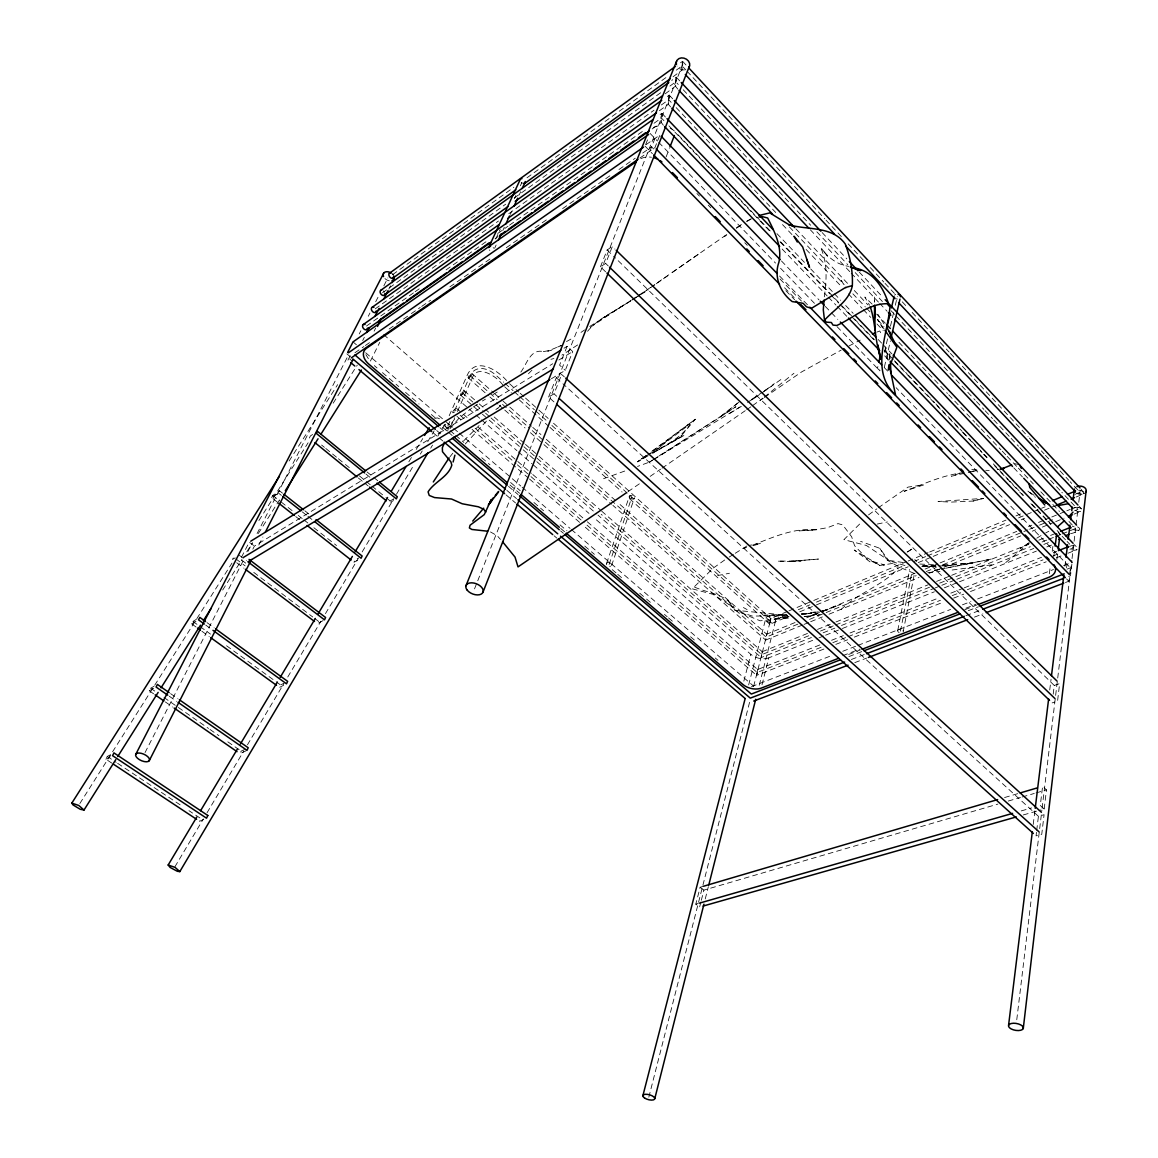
<?xml version="1.0" encoding="UTF-8"?>
<svg xmlns="http://www.w3.org/2000/svg" width="1158" height="1158" viewBox="0 0 1158 1158"><rect width="100%" height="100%" fill="white"/><g stroke="black" fill="none" stroke-linecap="round" stroke-linejoin="round"><path stroke-width="0.75" stroke-dasharray="5 3.75" d="M824.322 296.839C826.609 280.106 827.753 262.924 820.501 247.117L827.492 256.207L823.367 250.953C829.91 258.9 838.378 264.965 848.785 266.354M889.431 359.631L889.764 352.177L890.184 359.298M1065.447 582.517L1068.805 581.229L1069.413 576.206M1069.616 574.542L1070.412 567.854L896.133 387.713M1016.767 1019.735L1041.896 810.137M1042.099 808.342L1070.339 572.79M1070.542 571.01L1071.816 560.371M1072.033 558.59L1075.637 528.497L1068.168 520.622M1076.043 525.095L1078.185 507.291L1075.16 507.378L1066.822 510.808M1078.778 502.283L1080.226 490.21L1077.273 490.283M1071.903 563.975L1070.499 575.7L1066.634 577.176M1044.183 809.008L1046.456 789.886L1042.605 786.325L1040.289 805.447L1044.183 809.008L1038.958 810.484M1066.547 567.854L1066.981 564.293M1036.482 832.312L1036.063 835.859L1041.751 834.296L1044.082 814.711L1038.422 816.303L562.962 383.79M1036.7 830.532L1038.422 816.303M1053.201 694.163L1054.258 685.449L613.624 256.265M1033.226 824.453L1034.991 810.108M1049.727 689.98L1051.059 679.225M1064.926 566.262L1065.577 560.892M1056.878 559.517L1057.761 552.583M1053.78 556.506L1054.895 547.835M1049.322 573.832L1050.436 565.191M1052.231 551.353L1053.129 544.434L1046.441 547.097M903.182 631.863L914.617 572.602M900.461 631.153L911.983 571.907M897.754 630.43L909.681 569.475M884.394 367.057L890.386 340.93M884.437 352.278L887.665 338.353M890.488 326.165L893.701 312.226M895.308 305.263L897.334 296.564M705.265 898.926L708.363 886.666M759.257 685.246L775.643 620.442M762.007 684.783L768.782 657.86L817.287 638.507M700.894 901.981L699.606 907.061L695.799 904.181L700.141 887.26L703.644 886.217M701.314 900.287L703.905 890.126L997.849 804.115M648.827 1097.191L702.023 888.693M702.906 885.204L750.066 700.373M753.626 686.419L770.692 619.487M748.647 684.957L765.756 618.517M743.841 681.165L750.818 654.328L594.416 518.133M447.625 431.037L449.058 426.434L455.137 418.4M609.108 564.438L631.834 497.202M611.612 565.524L634.41 497.824M606.604 563.367L629.416 496.131M666.139 156.895L669.31 148.673M551.382 378.753L565.278 370.357L572.718 351.54L567.087 346.343L564.018 348.225M474.519 588.886L682.902 63.936M649.928 151.105L654.936 138.439M553.958 401.898L548.588 397.064L554.016 393.836L561.688 374.454L564.366 376.9M605.62 271.826L600.437 266.803L605.648 263.431L612.336 246.553L614.912 249.071M567.087 346.343L559.589 365.146L565.278 370.357M548.588 397.064L556.289 377.711L561.688 374.454M600.437 266.803L607.139 249.954L612.336 246.553M645.672 144.518L647.568 139.771M1083.902 493.554L1081.254 489.269M445.7 424.19A2.938 1.925 24.7 0 0 446.655 427.548A2.938 1.925 24.7 0 0 450.578 427.012L454.674 417.749M457.396 411.553L472.754 376.784C477.255 365.436 495.45 374.541 503.281 385.571M447.828 426.014L449.883 421.367M454.674 410.554L470.105 375.742A25.505 16.733 58.2 0 1 495.725 375.047L503.73 382.241M449.203 415.722L467.456 374.7C476.488 355.535 499.966 371.588 508.174 382.487M444.802 424.248L437.145 437.333M362.15 551.946L393.72 498.866L390.145 500.965L389.175 503.093L393.474 500.574M494.625 248.29L496.116 245.062M502.804 230.514L504.295 227.286M510.258 214.36L511.735 211.132M519.189 194.978L520.68 191.75M495.711 239.069L500.198 229.385M514.384 198.713L515.875 195.47M520.362 185.787L521.853 182.559M247.436 744.826L284.101 683.177L280.569 684.971L279.425 687.432L283.681 685.275M244.685 749.458L241.182 751.122L239.967 753.699L247.001 750.355M370.43 361.05L379.737 342.363M807.473 633.455L762.196 651.722L761.197 657.585L811.411 637.508M374.121 331.159L375.699 328.047M258.813 545.027L262.909 536.979M362.686 340.568L364.321 337.34M388.856 289.051L390.492 285.823M145.04 752.584L243.889 559.372M248.015 551.324L252.126 543.276M257.076 533.606L348.515 354.884M359.226 333.953L360.876 330.739M368.287 316.25L369.938 313.022M375.699 301.746L378.999 295.304M383.848 285.823L387.901 277.906M277.298 502.08L271.609 497.622L278.586 493.178L279.715 490.949L282.509 493.163M350.223 355.709L347.936 360.196L351.467 357.75M309.345 438.042L310.416 435.929L313.919 433.628M252.835 549.196L254.413 546.098L552.728 363.757M271.609 497.622L272.752 495.392L279.715 490.949M196.049 627.028L191.663 623.844L192.937 621.397L196.368 619.385M153.652 693.83L149.266 690.79L150.612 688.214L154.014 686.332M111.79 763.093L105.827 759.141L107.26 756.435L113.976 752.932M819.806 644.948L757.665 669.512L756.652 675.389L825.712 648.335M665.184 93.812L675.679 86.068L676.272 77.21L671.712 80.423M673.059 76.775L681.99 70.131L682.598 61.316L679.514 63.473M676.098 77.253L675.056 85.678L677.777 89.123M682.424 61.374L681.787 70.493M430.689 448.233L432.527 445.121M174.916 866.777L203.374 818.923M207.05 812.742L243.773 750.992M287.777 676.996L320.867 621.368M325.456 613.639L358.546 558.011L354.97 560.023L353.957 562.252L358.242 559.85M396.47 494.234L413.927 464.879M420.354 454.081L422.192 450.983M427.707 441.719L434.134 430.906M408.846 461.81L411.626 457.164M416.243 449.405L422.728 438.564M449.869 428.778L459.494 417.647L471.986 407.949M222.683 590.044L241.95 559.488M246.77 551.845L252.545 542.682M258.321 533.505L279.512 499.894M79.844 803.536L231.962 563.121M258.914 520.55L308.115 442.79M333.186 403.172L357.272 365.103M520.825 372.109C526.818 364.191 530.407 348.471 543.42 351.612L542.436 351.771L551.845 350.107L547.777 351.178L561.456 345.402M289.109 461.014L337.615 384.659M587.569 331.289C598.715 317.466 616.563 311.053 630.647 300.501M531.927 370.198L527.759 374.454L525.529 372.427M450.042 456.701L452.792 453.241M651.838 451.345L695.263 419.254L680.036 437.333L652.634 453.154M652.157 128.972L661.03 122.734L662.144 117.769A7.194 1.245 -81.7 0 0 662.217 114.526L661.811 113.339L657.397 116.451M661.811 113.339L660.697 118.319A7.18 1.245 -81.8 0 0 660.639 121.561L663.36 125.267M497.824 408.441L500.734 405.141L495.87 409.657M486.476 421.063L463.214 446.206M463.663 440.836L479.079 425.579M659.438 110.705L668.456 104.249L669.266 95.188L664.692 98.213M669.107 95.057L667.978 103.858L670.598 106.912M859.627 524.067L843.893 539.671L866.372 545.461L888.447 560.211L879.776 548.299L860.582 541.351M695.263 419.254L668.484 439.36L658.685 448.291L637.653 461.81L646.164 455.528M1073.973 508.13L1075.16 507.378M895.192 571.516C878.589 587.439 855.545 594.3 839.405 611.279M577.625 344.954L561.905 355.115M1005.694 562.585L1029.028 543.29M737.632 403.216L719.219 417.647L653.952 459.248M752.686 405.546L762.934 398.149M764.352 397.02L793.939 373.281M738.891 402.173L719.219 417.647L735.909 406.719L656.977 457.28M584.616 329.929L581.012 332.389M765.062 390.579L774.355 383.602M645.99 455.745L637.653 461.81L651.129 454.023M652.938 450.679L668.484 439.36M868.514 514.919L876.881 508.825M878.271 507.797L908.089 487.084L923.881 484.869L904.166 491.281C924.895 483.74 944.595 474.027 966.944 472.334M392.707 274.591L513.848 187.263M526.991 177.782L667.471 76.486M676.258 70.16L682.105 65.934L685.797 69.9M382.487 292.8L505.67 204.199M514.47 197.873L661.117 92.408M669.917 86.068L675.794 81.856L678.27 84.491M726.804 234.756L724.228 236.594L726.978 234.683M375.235 308.839L498.476 221.019M508.753 213.709L654.009 110.213M661.348 104.973L668.687 99.747L671.177 102.367M724.691 559.994L713.024 568.26L692.252 588.829L713.01 594.344L734.302 607.964C725.834 593.808 707.943 593.258 694.308 586.99M762.471 392.562L782.07 378.695M366.464 326.035L413.652 292.757M415.129 291.715L419.558 288.588M446.105 269.872L488.879 239.72M497.723 233.482L508.044 226.201M509.52 225.159L645.194 129.479M654.053 123.24L661.421 118.044L663.925 120.649M495.103 238.664L498.056 236.579M726.269 234.886L652.229 286.33M646.063 144.634L659.915 134.965L654.921 147.645L639.52 158.299M672.668 272.159L698.375 254.239M354.985 352.712L363.887 346.546M365.378 345.504L369.822 342.421M389.102 329.046L409.86 314.629M411.351 313.601L420.238 307.435M421.729 306.392L430.631 300.226M449.912 286.837L491.426 258.017M506.263 247.725L549.268 217.878M562.614 208.614L610.078 175.683M618.98 169.502L635.293 158.183M642.704 153.044L651.607 146.863L654.125 149.454M737.299 227.373L744.001 222.727M654.835 284.752L637.725 296.347M656.239 283.768L670.308 273.997M736.589 228.039L742.09 224.232L736.329 228.112M650.159 476.387L660.552 469.193M662.043 468.165L745.26 410.685M746.751 409.657L751.209 406.574M628.012 491.643L642.777 481.467M760.126 400.422L763.093 398.381M764.57 397.353L801.698 371.877L841.171 350.092M1070.542 533.722C1073.394 533.129 1084.308 529.857 1077.374 526.76M650.796 287.3L637.855 295.883M434.757 418.4L437.42 417.908L441.386 419.601M589.726 326.455L633.658 298.88M590.392 327.251L624.871 304.207M907.64 551.888L913.112 548.255L907.134 552.091M751.933 399.163L762.326 392.287M763.817 391.303L771.242 386.396M473.318 406.979L479.817 402.709M630.488 301.094L600.944 319.304M631.935 300.139L636.278 297.288M747.518 402.405L759.561 394.545M1028.883 542.885L1020.212 548.487L1029.245 542.87M632.094 299.589L636.408 296.81M655.457 458.264L649.392 462.143L637.508 466.442M1068.11 553.206L1077.143 549.5M652.432 460.218L649.392 462.143L652.461 460.276M1069.485 546.388L1071.932 545.635A5.993 4.299 14.2 0 1 1075.174 546.229L1076.839 547.242L1074.335 544.622M751.701 399.872L757.694 396.108M729.178 557.07L733.738 554.219M735.258 553.263L747.402 545.679M1036.772 538.195L1042.793 534.46M235.19 557.809L232.425 559.502L233.627 557.172L245.134 565.871M558.88 360.008L572.718 351.54M729.887 413.334L741.337 406.328M653.995 459.35L739.846 407.066M635.12 297.997L639.505 295.333M640.707 294.61L648.292 290.007M482.408 401.001L485.434 399.163M492.917 394.617L497.26 392.012M683.857 435.538L652.996 452.952M191.663 623.844L197.164 620.645M746.91 221.033L751.904 218.413M746.606 221.641L751.122 219.065M652.779 452.995C665.893 444.686 681.715 437.767 689.965 424.074L657.252 448.884L641.286 458.959L644.847 457.207M566.537 341.538L571.589 338.715M149.266 690.79L154.709 687.78M323.082 620.601L317.393 623.655L318.479 621.325L314.165 618.054M849.089 345.909L860.206 340.148M1045.804 532.868L1048.815 531.276M105.827 759.141L112.543 755.653M203.75 819.43L199.567 821.283L200.855 818.576L188.971 810.687M1074.031 514.138L1081.413 511.098M557.62 347.067L561.572 345.359M787.281 611.54L770.663 618.488L769.694 624.307L788.062 616.678M788.945 610.845L812.12 601.147M813.785 600.452L906.511 561.688M908.161 560.993L928.05 552.67M929.715 551.975L1005.984 520.087M1015.928 515.932L1020.893 513.848M786.745 614.493L770.215 621.383L549.095 422.959M798.311 609.673L809.876 604.852M816.491 602.088L904.094 565.582M914.009 561.456L925.633 556.607M927.283 555.912L1006.953 522.707M1018.577 517.872L1031.85 512.343M1033.515 511.648L1045.124 506.799M1075 494.35L1079.98 492.28L1070.108 481.699M799.744 611.829L814.754 605.591M816.419 604.896L908.205 566.769M918.207 562.614L931.495 557.085M933.16 556.39L1009.588 524.646M1021.226 519.812L1024.54 518.437M1044.487 510.157L1049.466 508.072M1076.057 497.043L1082.701 494.278L1076.839 493.192M795.054 622.541L766.697 634.193L765.684 640.07L612.915 505.395M806.721 617.75L915.095 573.181M925.097 569.07L938.443 563.584M940.108 562.904L1016.796 531.377M1028.478 526.572L1031.807 525.196M1038.48 522.461L1043.474 520.405M1045.153 519.725L1050.147 517.669M1051.811 516.975L1058.484 514.239M1060.149 513.544L1065.157 511.489M797.862 624.148L766.191 637.132L528.236 427.07M809.543 619.371L824.539 613.219M826.204 612.539L916.224 575.656M926.226 571.56L936.229 567.463M942.901 564.728L1027.913 529.886M1029.592 529.206L1037.915 525.79M1039.595 525.11L1046.253 522.374M1047.918 521.693L1052.926 519.638M1074.595 510.765L1077.924 509.39L1061.843 492.295M802.349 625.088L765.684 640.07L766.697 634.193L617.981 502.702M804.028 624.408L809.022 622.367M810.687 621.687L822.354 616.924M829.027 614.203L919.032 577.451M929.034 573.355L942.366 567.912M944.031 567.232L1020.705 535.922M1032.371 531.16L1035.701 529.799M1042.374 527.078L1054.041 522.301M1055.705 521.621L1064.043 518.219M817.534 629.402L834.296 622.642M835.975 621.962L928.18 584.776M936.576 581.388L949.98 575.989M951.659 575.309L1028.782 544.202M1038.842 540.149L1043.879 538.123M1050.581 535.416L1058.962 532.029M808.733 635.771L761.718 654.661L601.205 514.311M820.472 631.052L833.905 625.653M835.584 624.973L929.599 587.193M939.659 583.14L1030.316 546.706M1042.07 541.987L1047.107 539.961M1048.786 539.295L1053.823 537.269M1055.503 536.588L1060.525 534.562M1062.204 533.896L1075.637 528.497M823.106 632.818L834.817 628.143M841.504 625.465L933.449 588.626M935.128 587.96L940.137 585.948M941.816 585.282L955.191 579.926M956.855 579.261L1033.761 548.443M1043.792 544.434L1048.815 542.422M818.952 637.841L823.975 635.843M825.654 635.177L840.708 629.17M842.373 628.505L934.376 591.796M944.407 587.801L957.782 582.46M959.461 581.794L1036.396 551.107M831.574 640.287L843.328 635.641M850.044 632.992L939.08 597.803M950.834 593.142L962.602 588.496M964.281 587.83L1041.549 557.288M1053.302 552.641L1056.661 551.309M821.08 647.308L757.173 672.48L585.485 523.821M832.848 642.661L846.295 637.363M847.989 636.712L940.47 600.278M952.238 595.632L960.648 592.331M967.379 589.683L1043.04 559.864M1053.129 555.898L1059.86 553.249M1069.949 549.268L1073.307 547.951L1067.068 541.437M876.91 332.085L879.762 330.971L881.788 335.053M835.815 644.384L847.598 639.752M854.329 637.103L943.538 602.088M953.642 598.121L963.745 594.17M970.476 591.521L1046.224 561.789M1056.328 557.823L1066.417 553.857M751.499 686.665L832.631 655.196M842.749 651.274L856.24 646.034M857.919 645.382L950.646 609.412M962.443 604.838L970.882 601.567M977.627 598.947L1053.49 569.519M1063.609 565.596L1072.105 562.31M842.778 655.66L859.641 649.16M965.873 608.182L975.991 604.273M1067.039 569.143L1070.412 567.854M848.655 654.444L860.423 649.899M964.744 609.716L976.512 605.171M848.886 656.572L862.348 651.389M968.32 610.671L978.423 606.806M851.376 659.481L864.852 654.328M965.946 615.68L979.422 610.527M854.807 662.608L866.589 658.12M974.443 617.113L982.867 613.914M804.26 616.577L809.572 616.07L819.473 612.35M821.123 611.728L840.954 604.302L821.326 612.075M603.564 478.703L625.624 470.727M746.563 547.329L743.479 548.443L746.649 547.531M752.714 545.1C773.124 537.269 794.185 527.455 816.506 529.843L799.208 530.885L814.479 529.93L827.521 527.686L838.03 523.604L842.778 524.936L851.651 536.762L854.575 545.707L870.063 561.891L854.242 550.036L879.371 565.075L870.469 560.704L884.596 564.959L879.298 565.596L894.989 563.034M959.881 473.173L951.413 476.228L970.491 471.943M804.188 616.461L809.572 616.07L819.647 612.64M1054.258 685.449L1059.628 683.64L1057.558 701.111L1052.144 702.892M1072.38 526.615L1074.161 526.224M1078.909 530.364L1072.959 529.785M1076.52 549.891L1074.696 550.267A5.978 4.27 14.1 0 1 1071.44 549.674L1069.775 548.66M1004.551 797.544L1018.389 793.462M1008.256 801.061L1020.415 797.5M1022.152 796.994L1034.297 793.447M1036.034 792.94L1046.456 789.886M753.004 545.707L760.936 543.42L749.096 545.404M695.799 904.181L698.144 903.501M1021.255 810.904L1031.648 807.922M1023.296 814.942L1037.221 810.976M550.962 359.313L553.915 358.517M973.096 501.052L983.605 498.374L938.023 501.515L951.254 502.094L973.096 501.052L983.475 498.403M972.228 471.552L977.424 470.394L968.696 472.015M818.33 611.815L801.452 614.71M819.951 611.482L828.057 609.788L819.299 611.25M877.301 524.038L887.433 521.954M939.645 569.418L932.726 570.807L939.717 569.432M717.613 575.598L729.439 573.253M1080.704 511.416L1077.678 511.503L1074.19 509.795M1052.492 506.582L1056.053 505.93M788.048 617.648L775.498 618.56L787.773 616.519M801.785 614.174L817.548 611.54M997.385 469.511L1000.729 468.947M809.572 616.07L820.168 614.333M991.784 564.814L948.764 570.46M775.498 618.56L789.351 616.519M801.452 614.536L811.845 613.175L801.293 613.624M927.79 572.66L940.021 571.372M788.366 618.097L760.097 620.804L734.954 610.237L727.34 599.699M935.968 565.35L920.132 566.407L937.372 566.001M943.003 564.872L972.908 562.875L991.552 558.996L941.382 569.07L972.908 562.875L944.479 566.001M936.113 566.407L922.39 566.291M787.469 615.94L752.063 616.042L734.954 610.237L787.426 615.26M785.457 614.305L764.367 615.188L787.469 615.578M939.095 565.958L951.167 565.669L942.453 565.22M971.794 469.612L978.756 469.96M985.733 470.307L989.207 470.481M919.799 564.033L935.49 564.843M922.665 565.567L931.104 566.653L922.318 565.35M902.979 562.484L887.158 560.154L879.776 548.299M1080.226 490.21L1083.714 491.904M1014.726 463.721L1019.416 464.604M1078.185 507.291L1081.051 508.434M904.977 565.567L887.158 560.154L899.129 566.986L915.544 573.948M762.196 651.722L761.255 657.599L598.006 515.107M743.393 607.53L747.084 609.571M490.471 531.956L497.26 535.749L500.473 539.396M107.26 756.435L116.176 762.355M117.653 763.339L183.022 806.75M150.612 688.214L155.071 691.312M163.987 697.492L208.512 728.44M210.003 729.468L218.905 735.663M227.822 741.844L241.182 751.122M165.362 701.951L172.672 707.017M1034.08 495.32L1027.407 490.674L1035.411 497.289M169.271 696.219L176.595 701.328M170.588 693.642L177.912 698.737M201.912 631.255L209.222 636.553M205.748 625.088L211.509 629.272M192.937 621.397L198.785 625.624M200.247 626.695L210.466 634.106M226.534 645.759L274.736 680.73M276.197 681.801L280.569 684.971M207.007 622.628L214.201 627.868M757.665 669.512L756.695 675.432L582.879 525.167M236.739 562.759L243.947 568.202M239.344 555.275L246.437 560.646M245.713 563.164L240.473 559.198L249.231 542.147L254.413 546.098M253.761 572.385L312.718 616.968M700.141 887.26L703.905 890.126M295.753 516.569L300.009 519.913M272.752 495.392L279.845 500.965M281.264 502.08L292.598 510.996M298.272 515.455L302.527 518.798M303.946 519.913L308.187 523.257M313.861 527.715L336.544 545.548M304.858 510.794L309.056 514.109M278.586 493.178L281.38 495.392M302.354 511.923L306.552 515.238M307.956 516.338L312.153 519.638M358.358 477.993L368.172 485.984M321.606 445.063L324.399 447.335M325.803 448.479L336.992 457.613M338.397 458.756L343.984 463.316M345.388 464.459L349.586 467.875M359.371 475.866L364.973 480.425M366.362 481.569L370.56 484.999M371.964 486.128L384.543 496.406M385.947 497.549L390.145 500.965M367.014 471.928L372.514 476.445M373.904 477.574L378.029 480.961M366 474.056L372.905 479.701M433.135 432.759L442.761 440.952M505.974 494.784L515.585 502.977M554.074 535.749L556.81 538.094M346.893 353.856L350.324 356.78M436.725 430.53L440.851 434.047M506.871 490.384L516.497 498.606M349.702 358.98L351.974 360.92M374.324 365.624L377.045 367.954M382.458 372.615L387.887 377.262M389.247 378.42L394.675 383.081M396.036 384.239L398.743 386.569M405.532 392.388L419.095 404.026M431.312 414.492L435.379 417.98M443.905 425.29L448.783 429.473M450.158 430.66L454.283 434.192M455.659 435.365L463.895 442.428M481.757 457.743L489.993 464.807M510.591 482.481L520.217 490.717M533.954 502.5L543.565 510.736M560.038 524.878L566.913 530.769M584.761 546.069L594.387 554.32M612.235 569.635L616.36 573.167M617.735 574.339L623.221 579.058M639.708 593.186L645.209 597.89M646.569 599.077L652.07 603.781M664.431 614.377L667.182 616.736M668.557 617.923L674.043 622.628M690.53 636.755L696.016 641.474M715.253 657.961L718.003 660.321M442.877 427.534L446.988 431.051M448.349 432.224L452.46 435.741M510.012 485.028L519.609 493.25M560.718 528.453L564.829 531.971M439.924 427.678L444.05 431.196M508.521 486.346L518.118 494.567M560.646 530.943L563.396 533.288M353.031 341.885L356.432 344.809M365.682 352.756L452.358 427.244M453.733 428.417L457.83 431.948M459.205 433.121L520.782 486.027M522.142 487.214L570.04 528.366M571.401 529.539L753.395 685.927M460.131 415.273L465.574 419.992M475.113 428.243L515.99 463.649M517.365 464.821L529.626 475.446M530.986 476.618L584.124 522.634M456.99 416.344L462.476 421.078M472.044 429.357L528.149 477.849M529.51 479.036L581.504 523.981M456.469 408.311L461.912 413.044M463.287 414.217L470.09 420.137M478.268 427.23L516.439 460.319M517.8 461.506L531.435 473.332M532.796 474.505L585.962 520.608M587.323 521.795L757.708 669.556M383.616 334.575L480.179 418.66M481.54 419.847L516.902 450.636M518.263 451.823L531.855 463.663M533.216 464.85L588.988 513.399M462.462 392.996L474.708 403.693M476.068 404.88L484.218 412.016M485.578 413.218L489.66 416.779M491.021 417.966L595.762 509.549M460.667 395.196L472.898 405.879M474.259 407.066L481.062 413.015M482.423 414.202L487.865 418.95M489.226 420.137L521.853 448.624M523.213 449.811L535.459 460.493M536.82 461.68L596.645 513.92M464.257 390.782L477.863 402.695M479.224 403.896L488.748 412.234M494.191 416.996L524.125 443.21M525.486 444.411L537.732 455.123M539.092 456.324L600.322 509.94M601.682 511.141L762.254 651.737M470.105 375.742L497.144 399.611M502.558 404.388L526.89 425.869M468.252 377.884L488.531 395.761M489.877 396.948L497.998 404.099M499.344 405.3L503.397 408.875M504.758 410.062L525.037 427.939M530.436 432.701L542.61 443.427M543.956 444.629L611.554 504.208M471.957 373.6L493.598 392.721M494.944 393.923L501.704 399.901M503.05 401.088L508.463 405.879M509.81 407.066L531.45 426.202M532.796 427.389L540.916 434.568M546.315 439.345L616.621 501.501M509.52 383.689L518.856 392.084M520.188 393.286L524.183 396.876M525.529 398.077L537.529 408.875M538.861 410.077L548.197 418.458M553.538 423.263L770.736 618.459L769.766 624.278L627.419 496.811M505.062 383.428L513.066 390.622M514.413 391.824L518.408 395.414M519.739 396.601L534.417 409.773M535.763 410.974L547.763 421.758M504.613 386.772L511.286 392.75M519.305 399.93L548.66 426.245M550.007 427.432L622.078 492.02M554.016 393.836L556.709 396.253M556.289 377.711L561.63 382.574M605.648 263.431L608.254 265.935M607.139 249.954L612.321 254.992M365.885 354.637L368.36 358.647M896.929 567.637L898.232 568.94M784.545 287.749L795.879 299.386M645.035 146.096L652.432 153.696M785.877 290.716L794.692 299.763M1066.504 578.855L1068.805 581.229M779.595 276.053L808.559 305.9M696.928 193.516L699.446 196.107M708.262 205.183L710.78 207.774M744.782 242.76L747.301 245.351M780.043 279.035L801.452 301.066M650.101 133.445L657.454 141.044M658.699 142.333L775.527 263.083M780.564 268.28L814.479 303.324M837.089 326.701L879.805 370.835M781.447 260.955L819.024 299.922M825.292 306.421L830.3 311.618M831.56 312.921L837.813 319.405M884.176 367.462L889.185 372.659M678.139 134.835L759.445 219.716M760.69 221.019L771.952 232.772M780.709 241.906L840.751 304.583M841.996 305.886L853.258 317.639M854.503 318.957L874.522 339.844M884.524 350.295L893.281 359.429M894.526 360.731L898.275 364.654M899.534 365.957L907.032 373.788M908.292 375.105L925.792 393.387M927.051 394.69L934.549 402.521M935.809 403.824L962.066 431.254M963.326 432.556L970.824 440.387M972.083 441.69L987.079 457.367M993.332 463.895L998.341 469.12M999.6 470.423L1008.343 479.571M1009.602 480.874L1023.354 495.233M1032.111 504.381L1035.86 508.29M1037.119 509.592L1050.871 523.966M668.919 125.86L771.257 232.686M780 241.805L829.924 293.915M831.169 295.218L838.653 303.034M839.912 304.337L874.855 340.814M884.842 351.236L889.836 356.447M894.83 361.658L923.534 391.621M924.779 392.924L960.981 430.704M962.226 432.006L982.201 452.85M983.446 454.153L987.181 458.061M994.679 465.878L1018.389 490.63M1019.633 491.933L1023.383 495.841M1030.866 503.658L1050.842 524.502M1058.325 532.318L1060.829 534.924M1062.074 536.226L1065.823 540.135M782.157 249.028L827.174 295.927M828.433 297.23L835.931 305.046M837.176 306.349L847.193 316.771M884.698 355.853L888.447 359.762M661.985 113.426L665.734 117.349M776.946 233.641L804.434 262.388M810.687 268.917L833.181 292.438M834.426 293.741L840.679 300.284M845.673 305.509L853.171 313.34M878.155 339.482L881.904 343.405M883.163 344.708L891.906 353.856M782.504 224.594L792.448 235.06M806.127 249.433L840.94 286.055M848.394 293.9L862.073 308.274M863.318 309.591L870.773 317.437M876.997 323.965L883.207 330.508M1013.771 467.803L1022.471 476.951M883.959 323.835L877.894 314.296M676.156 107.622L775.715 212.507M789.409 226.939L844.168 284.622M852.867 293.799L865.315 306.913M866.56 308.216L870.295 312.153M877.764 320.028L883.988 326.585M898.926 342.319L921.319 365.914M922.564 367.231L947.461 393.445M948.706 394.762L974.833 422.294M976.078 423.596L979.813 427.534M981.058 428.851L1000.975 449.825M1002.22 451.142L1005.955 455.065M1007.185 456.382L1017.144 466.877M1018.389 468.179L1033.327 483.914M1040.796 491.788L1059.469 511.445M669.266 95.188L672.986 99.125M795.937 228.893L848.09 283.942M854.3 290.499L867.95 304.916M876.649 314.093L885.349 323.256M810.325 229.791L849.972 271.855M851.202 273.172L878.459 302.093M879.704 303.41L887.129 311.285M676.272 77.21L679.992 81.161M822.122 232.541L846.831 258.871M859.193 272.043L881.441 295.739M1079.198 506.364L1081.673 508.999M683.206 89.745L810.658 225.245M816.853 231.817L847.786 264.719M855.212 272.608L882.425 301.543M891.081 310.749L894.801 314.701M896.031 316.018L966.568 390.999M967.798 392.316L975.224 400.205M976.469 401.522L983.895 409.411M985.125 410.728L992.551 418.631M993.796 419.949L1009.877 437.044M1011.108 438.361L1018.533 446.25M1019.778 447.567L1034.615 463.359M1035.86 464.662L1043.286 472.565M1044.516 473.883L1060.612 490.978M687.027 71.217L824.771 218.804M826.001 220.121L841.982 237.26M848.134 243.846L865.344 262.287M870.266 267.57L883.8 282.06M885.03 283.377L896.104 295.232M902.27 301.847L905.961 305.813M912.142 312.428L933.116 334.908M934.347 336.225L949.155 352.104M950.4 353.422L1028.145 436.74M1029.375 438.057L1044.183 453.922M1045.428 455.253L1052.825 463.186M1054.07 464.503L1068.877 480.382M682.598 61.316L686.274 65.268M872.119 304.12L864.809 297.013L869.571 305.263M884.09 329.031L877.605 319.376L882.57 327.96M841.895 281.38L841.388 280.511L845.933 288.299M885.088 346.922L888.939 363.728M768.782 657.86A13.027 7.961 14.4 0 1 750.818 654.328M640.895 158.632A17.746 14.128 24.6 0 1 651.447 157.227M653.329 127.496A17.428 14.128 25.1 0 1 661.508 125.831M670.207 128.176A17.428 14.128 25.1 0 1 675.65 132.215M1057.124 530.494A15.199 10.161 6 0 1 1059.729 535.647M447.581 423.929A2.938 1.925 24.7 0 1 450.578 427.012M489.863 250.374A2.895 2.099 27.8 0 1 489.298 249.911M493.178 247.609A2.895 2.099 27.8 0 1 493.612 248.159M1084.699 493.105A5.978 4.096 4.4 0 1 1083.526 493.757M1082.137 494.162A5.978 4.096 4.4 0 1 1077.591 493.771M1074.885 488.169A5.978 4.096 4.4 0 1 1075.753 487.315M880.066 370.271A3.286 2.432 10.9 0 1 878.459 366.058M899.144 632.572A2.823 1.766 10.7 0 1 898.695 629.561A2.823 1.766 10.7 0 1 903.124 630.936M606.459 563.787A2.75 1.723 18.7 0 1 609.079 562.658A2.75 1.723 18.7 0 1 611.757 564.786A2.75 1.723 18.7 0 1 609.6 566.291M606.705 564.742A2.75 1.723 18.7 0 1 606.503 564.264M453.183 412.798A2.881 0.897 -49.3 0 1 453.487 410.627A2.881 0.897 -49.3 0 1 456.382 408.296A2.881 0.897 -49.3 0 1 455.572 410.873M454.558 411.944A2.881 0.897 -49.3 0 1 453.574 412.653M389.305 280.815A5.92 4.082 29.5 0 1 384.253 277.761M393.184 274.88A5.92 4.082 29.5 0 0 392.186 273.795A2.982 1.969 54.1 0 1 393.141 274.996M383.443 290.919A3.011 1.983 54 0 1 384.413 292.149M684.45 69.943A6.89 5.804 27.3 0 1 677.054 66.049M914.646 559.748A2.721 1.795 10.2 0 1 915.877 560.327M916.311 560.733A2.721 1.795 10.2 0 1 916.716 561.673M897.378 299.053A3.156 2.446 10.1 0 1 895.8 298.634M894.569 295.203A3.156 2.446 10.1 0 1 895.699 294.349M522.562 183.167A2.779 2.113 29.1 0 1 521.245 182.588M681.874 435.365L681.425 436.682L670.641 442.921L681.874 435.365M818.33 559.068L789.148 561.456L777.51 561.138L801.061 560.993L789.148 561.456L818.33 559.068M874.536 302.021L874.377 296.94L874.435 302.006M766.972 621.021A5.052 3.156 14.2 0 0 775.382 621.224A5.052 3.156 14.2 0 0 769.752 616.172A5.052 3.156 14.2 0 0 766.972 621.021M469.265 377.638A2.837 0.854 -48.9 0 0 472.073 373.817A2.837 0.854 -48.9 0 0 468.976 375.771A2.837 0.854 -48.9 0 0 469.265 377.638M461.796 394.806A2.852 0.868 -49.1 0 0 464.416 390.955A2.852 0.868 -49.1 0 0 461.174 393.228A2.852 0.868 -49.1 0 0 461.796 394.806M629.865 497.998A2.663 1.751 18.9 0 0 634.251 498.258A2.663 1.751 18.9 0 0 631.385 495.334A2.663 1.751 18.9 0 0 629.865 497.998"/><path stroke-width="1.5" d="M874.478 318.305L874.883 307.623L875.028 330.551M279.411 476.285L71.825 803.116L73.012 804.926L80.206 809.268L83.998 810.035L115.786 759.619M83.998 810.035L78.773 805.461L71.825 803.116M824.062 300.081L823.295 309.837L824.51 320.187L826.392 322.156L831.372 322.489L832.949 325.094L836.771 325.47C853.316 318.204 868.124 303.526 887.057 303.714L889.981 306.957C887.448 335.386 870.005 372.065 895.539 394.936L889.995 368.635M888.895 364.828L888.374 370.01L896.871 347.241L885.016 330.421M1023.267 1028.536A7.541 3.474 10.2 0 0 1013.366 1023.238A7.541 3.474 10.2 0 0 1011.137 1028.912A7.541 3.474 10.2 0 0 1023.267 1028.536L1086.074 491.253M1008.575 1025.279L1032.343 831.632M1035.209 808.327L1048.627 698.954M1051.493 675.635L1063.826 575.236M1066.026 557.302L1067.56 544.752M1068.226 539.367L1069.978 525.023M1070.643 519.653L1071.309 514.268M1071.743 510.678L1072.178 507.103M1073.061 499.923L1074.378 489.168A5.978 4.096 4.4 0 0 1075.275 492.28M1058.195 549.124L1059.512 538.716M1055.126 546.098L1056.689 533.954M891.182 337.441L899.969 299.126M878.864 361.889L880.485 354.927M887.375 325.355L890.212 313.167M891.428 307.956L893.86 297.519M759.112 215.46L769.795 212.898L789.032 224.71L792.854 225.839L788.815 224.695C807.864 230.399 832.052 225.593 845.268 244.048C850.305 257.221 852.954 271.479 852.346 285.606C849.465 300.935 834.238 309.273 824.51 320.187M454.906 455.166L453.111 462.013M654.791 1098.595L703.934 904.181M708.797 884.915L755.725 699.258M642.864 1095.786L745.057 698.94M196.86 816.94L168.171 865.012L170.11 867.429L177.304 871.279L179.808 871.612L427.924 452.894M179.808 871.612L175.133 867.414L168.171 865.012M669.946 147.023L674.376 135.515M483.045 592.028L689.299 66.44M465.965 585.745L676.504 61.432M498.345 240.213L501.327 233.742M505.785 224.059L509.506 215.981M513.978 206.283L517.698 198.221M522.157 188.522L525.139 182.067A2.779 2.113 29.1 0 0 525.24 181.502M488.589 247.609L520.058 179.837A2.779 2.113 29.1 0 1 521.954 178.65M487.605 531.204L471.856 529.467L469.381 527.947L470.047 525.24L484.276 514.601L491.079 499.894L489.573 503.585L492.222 499.822L488.329 504.989M377.465 326.469L381.387 318.682L403.549 303.092M149.223 760.748A7.484 3.46 24.1 0 0 141.03 753.265A7.484 3.46 24.1 0 0 137.426 758.186A7.484 3.46 24.1 0 0 149.223 760.748L251.46 559.517M265.356 532.144L352.872 359.877M366.782 332.52L369.228 327.685M374.96 316.423L379.042 308.361M383.949 298.706L388.046 290.658M392.128 282.61L393.763 279.382M347.661 352.35L353.031 341.885L648.625 134.473M135.891 754.075L383.645 273.259M200.566 810.73L237.593 748.705M240.372 744.044L277.399 682.019M280.178 677.372L315.352 618.444M318.132 613.783L352.379 556.405M355.159 551.758L387.554 497.491M391.259 491.281L406.067 466.471M424.581 435.451L429.213 427.707M433.295 481.96L449.13 457.859M117.711 756.565L158.154 692.397M161.049 687.823L200.537 625.175M203.432 620.601L211.132 608.37M285.288 490.731L318.045 438.795M320.925 434.207L361.383 370.039M444.368 443.022L442.342 447.726L442.486 451.707L450.925 461.926L451.837 465.096C448.378 476.995 434.424 481.685 428.084 491.846L429.227 495.45L434.583 497.578L451.519 499.011L462.201 503.759L478.399 506.799L483.711 509.245L485.81 512.024M1073.032 512.111L1068.472 517.076M489.516 503.469L498.533 491.991M472.725 521.071L483.682 508.174M490.992 500.56L493.149 497.969M495.32 495.378L498.562 491.484M1057.847 526.528L1064.491 520.622M389.392 273.302L675.143 66.643M380.62 290.441L668.788 82.536M393.083 277.978L515.773 189.825M524.531 183.529L670.149 78.86M384.355 295.16L507.855 206.616M515.209 201.347L662.246 95.926M372.138 307.319L661.754 100.312M375.395 312.428L499.011 224.638M507.841 218.37L656.499 112.789M363.294 324.529L652.996 119.578M406.501 301.022L446.366 272.955M449.318 270.885L462.621 261.52M465.574 259.45L489.197 242.818M499.532 235.537L505.438 231.383M508.391 229.313L520.217 220.99M523.17 218.92L532.029 212.681M534.982 210.597L548.27 201.246M551.222 199.176L563.034 190.853M565.987 188.783L574.846 182.544M577.813 180.46L591.101 171.109M594.054 169.039L605.866 160.716M608.819 158.646L617.677 152.407M620.63 150.323L633.918 140.972M638.362 137.86L645.744 132.663M366.681 329.61L490.934 242.297M499.807 236.058L649.204 131.057M348.384 352.814L643.558 147.124M351.467 357.75L638.044 159.326M636.22 161.686L366.464 348.297A15.416 10.176 27.6 0 0 368.866 364.162L440.127 425.174M626.536 492.671L518.017 566.899L515.035 557.085L502.615 541.814M250.765 541.191L560.95 350.121M243.556 557.331L553.423 368.895M248.796 561.297L549.847 379.679M872.51 334.069L875.477 332.636M1052.405 500.676L1062.349 496.521M1067.329 494.437L1075.608 490.978M1056.11 505.322L1066.084 501.182M1071.063 499.112L1074.392 497.723M1069.037 516.178L1072.366 514.818M1060.641 531.348L1070.701 527.295M1065.534 535.72L1068.877 534.388M1058.34 550.658L1068.429 546.663M1002.452 468.556L1011.658 464.937M838.551 658.323L761.153 688.141A13.201 7.874 14.5 0 1 742.973 684.523L566.204 533.143M862.102 649.247L958.013 612.307M978.206 604.519L1048.873 577.306A15.445 10.104 6.5 0 0 1053.925 564.67M840.476 659.799L751.325 694.047L564.757 534.46M864.027 650.753L959.91 613.914M980.102 606.155L1064.202 573.832M844.631 662.058L750.283 698.144L560.501 536.168M866.531 653.691L964.252 616.317M982.795 609.238L1063.666 578.32M753.699 701.053L848.061 665.17M868.283 657.483L967.697 619.675M986.24 612.625L1063.753 583.154M703.644 886.217L997.646 799.585M1020.126 792.955L1037.409 787.86M699.331 903.168L1012.599 813.379M703.123 906.048L1016.333 816.926M852.346 285.606L845.47 287.517L811.483 308.317L806.46 306.798L803.145 303.309L792.202 301.572C780.26 292.525 773.645 276.907 778.885 262.301C782.446 246.741 774.441 231.528 767.682 218.022L761.877 216.503L758.866 217.111M1057.833 505.612L1068.501 503.672M1000.729 468.947L1004.058 468.397L1000.758 468.86M1046.774 502.717L1043.59 501.66L1046.586 503.368M850.261 266.919L860.655 270.538L851.202 267.469C871.352 269.38 882.657 285.534 888.302 303.078M1038.697 498.157L1049.481 504.787M113.267 764.077L196.599 819.314M155.114 694.843L163.9 700.937M174.134 708.045L237.043 751.672M167.794 695.205L156.069 687.027L157.416 684.436L169.126 692.614M178.071 702.341L247.001 750.355L248.217 747.764L179.374 699.765M197.526 628.085L200.45 630.198M210.684 637.624L276.501 685.304M204.3 624.032L198.539 619.834L199.813 617.373L205.559 621.571M212.956 630.328L286.504 683.828L287.647 681.367L215.649 628.924M245.38 569.287L314.513 621.484M247.855 561.731L324.515 619.834L325.586 617.489L249.042 559.386M278.716 503.194L294.32 515.455M307.102 525.471L351.106 560.023M283.913 494.263L303.468 509.694M316.033 519.624L362.121 555.999L361.093 558.228L314.947 521.853M282.784 496.493L300.964 510.823M314.947 442.617L356.954 476.85M369.561 487.113L386.367 500.806M365.639 470.799L317.422 431.312L316.351 433.425L364.625 472.927M379.404 482.075L397.31 496.753L396.354 498.881L377.045 483.089M350.686 362.541L354.811 366.044M358.922 369.561L431.76 431.587M444.136 442.124L504.599 493.612M516.96 504.15L552.699 534.576M558.185 539.266L745.086 698.433M352.843 358.922L435.35 429.357M449.101 441.082L505.496 489.212M517.872 499.778L557.751 533.809M453.835 436.913L507.276 482.683M520.984 494.423L559.343 527.281M354.884 354.913L438.564 426.506M452.271 438.231L507.146 485.173M519.493 495.74L559.271 529.771M556.651 404.316L1033.37 833.442M559.386 398.67L1039.073 831.878M565.697 378.116L1041.404 812.279M606.922 273.071L1049.553 700.387M609.542 267.194L1054.967 698.592M616.215 250.345L1057.051 681.107M672.422 172.542L677.459 177.724M715.253 216.546L720.29 221.728M746.751 248.912L749.269 251.503M758.085 260.564L763.136 265.732M800.931 304.568L805.968 309.751M832.414 336.935L834.932 339.526M843.762 348.587L848.8 353.755M853.837 358.937L856.355 361.528M875.26 380.939L877.778 383.53M886.594 392.591L891.631 397.773M896.668 402.941L899.187 405.532M918.091 424.957L920.61 427.534M929.425 436.595L934.463 441.777M939.5 446.959L942.019 449.55M960.923 468.961L963.442 471.552M972.257 480.613L978.553 487.084M982.346 490.963L984.865 493.554M1003.754 512.965L1006.273 515.556M1015.088 524.617L1021.399 531.088M1025.177 534.982L1028.955 538.861M1046.586 556.984L1049.105 559.575M653.691 154.984L779.58 284.246M795.951 301.051L1065.346 577.668M656.181 148.933L777.076 273.462M809.818 307.188L1069.239 574.397M661.175 136.268L780.188 259.667M820.284 301.225L824.033 305.119M840.332 322.011L881.672 364.871M891.689 375.264L1072.105 562.31M664.605 126.569L779.652 246.422M848.438 318.074L879.704 350.642M890.951 362.367L1068.53 547.358M666.979 118.652L773.197 229.718M855.675 315.96L875.665 336.862M893.151 355.159L1073.09 543.319M671.828 108.23L772.545 214.129M893.165 340.973L1012.526 466.486M1023.715 478.254L1070.962 527.947M674.231 100.442L794.692 227.576M886.579 324.573L890.314 328.51M892.789 331.13L1076.578 525.11M679.022 90.44L809.095 228.473M888.374 312.602L890.849 315.237M894.569 319.174L1072.945 508.478M681.222 82.479L820.877 231.224M849.306 261.505L857.962 270.726M885.146 299.676L1077.953 505.047M685.319 74.503L834.513 234.09M845.615 245.959L894.946 298.721M898.637 302.672L1075.015 491.325M1080.023 487.952L688.735 67.902A6.89 5.804 27.3 0 0 683.958 58.132A6.89 5.804 27.3 0 0 676.417 64.515M1044.762 505.004L1029.752 487.46L1029.158 484.247M886.869 327.323L894.555 342.261M797.297 242.022L793.997 236.232L802.668 246.929L809.514 267.382L806.735 259.305M1019.416 464.604L1021.385 468.382M870.266 306.783C875.795 323.096 874.797 341.335 880.702 357.822L877.836 344.91L880.413 359.4M889.445 331.333L891.023 335.632M890.299 361.079L891.038 373.542M874.637 305.408L874.883 313.876M874.478 305.394L874.594 315.541M653.705 157.72A17.746 14.128 24.6 0 1 658.048 159.399M660.06 160.571A17.746 14.128 24.6 0 1 661.927 161.946M378.449 323.111A15.17 10.234 28 0 1 381.387 318.682M1059.498 538.296A15.199 10.161 6 0 1 1058.991 539.556M367.448 328.119A3.054 2.07 54 0 1 364.929 329.625A3.054 2.07 54 0 1 362.541 326.02A3.054 2.07 54 0 1 365.06 324.529M1076.911 486.664A5.978 4.096 4.4 0 1 1084.178 487.286A5.978 4.096 4.4 0 1 1085.567 492.251M488.864 247.132A2.895 2.099 27.8 0 1 490.529 246.451M393.879 276.067A5.92 4.082 29.5 0 1 391.969 280.685M383.559 276.588A5.92 4.082 29.5 0 1 384.876 272.173A5.92 4.082 29.5 0 1 390.941 272.883M384.861 293.539A3.011 1.983 54 0 1 382.951 295.449A3.011 1.983 54 0 1 380.186 292.525A3.011 1.983 54 0 1 381.619 290.108M524.864 182.544A2.779 2.113 29.1 0 1 523.879 183.152M393.59 276.371A2.982 1.969 54.1 0 1 391.505 278.224A2.982 1.969 54.1 0 1 388.885 274.909A2.982 1.969 54.1 0 1 390.97 273.071M376.176 311.01A3.04 2.026 54 0 1 373.643 312.356A3.04 2.026 54 0 1 371.342 308.752A3.04 2.026 54 0 1 373.889 307.406M894.627 297.664A3.156 2.446 10.1 0 1 894.309 297.056M898.072 294.233A3.156 2.446 10.1 0 1 900.461 296.752M207.818 815.478L206.544 818.199L112.543 755.653L113.976 752.932L207.818 815.478M644.557 1098.001A6.152 2.49 15.6 0 0 654.574 1099.203A6.152 2.49 15.6 0 0 647.365 1094.353A6.152 2.49 15.6 0 0 644.557 1098.001M467.282 590.276A9.105 5.428 21.5 0 0 482.321 593.258A9.105 5.428 21.5 0 0 473.955 583.067A9.105 5.428 21.5 0 0 467.282 590.276"/></g></svg>
